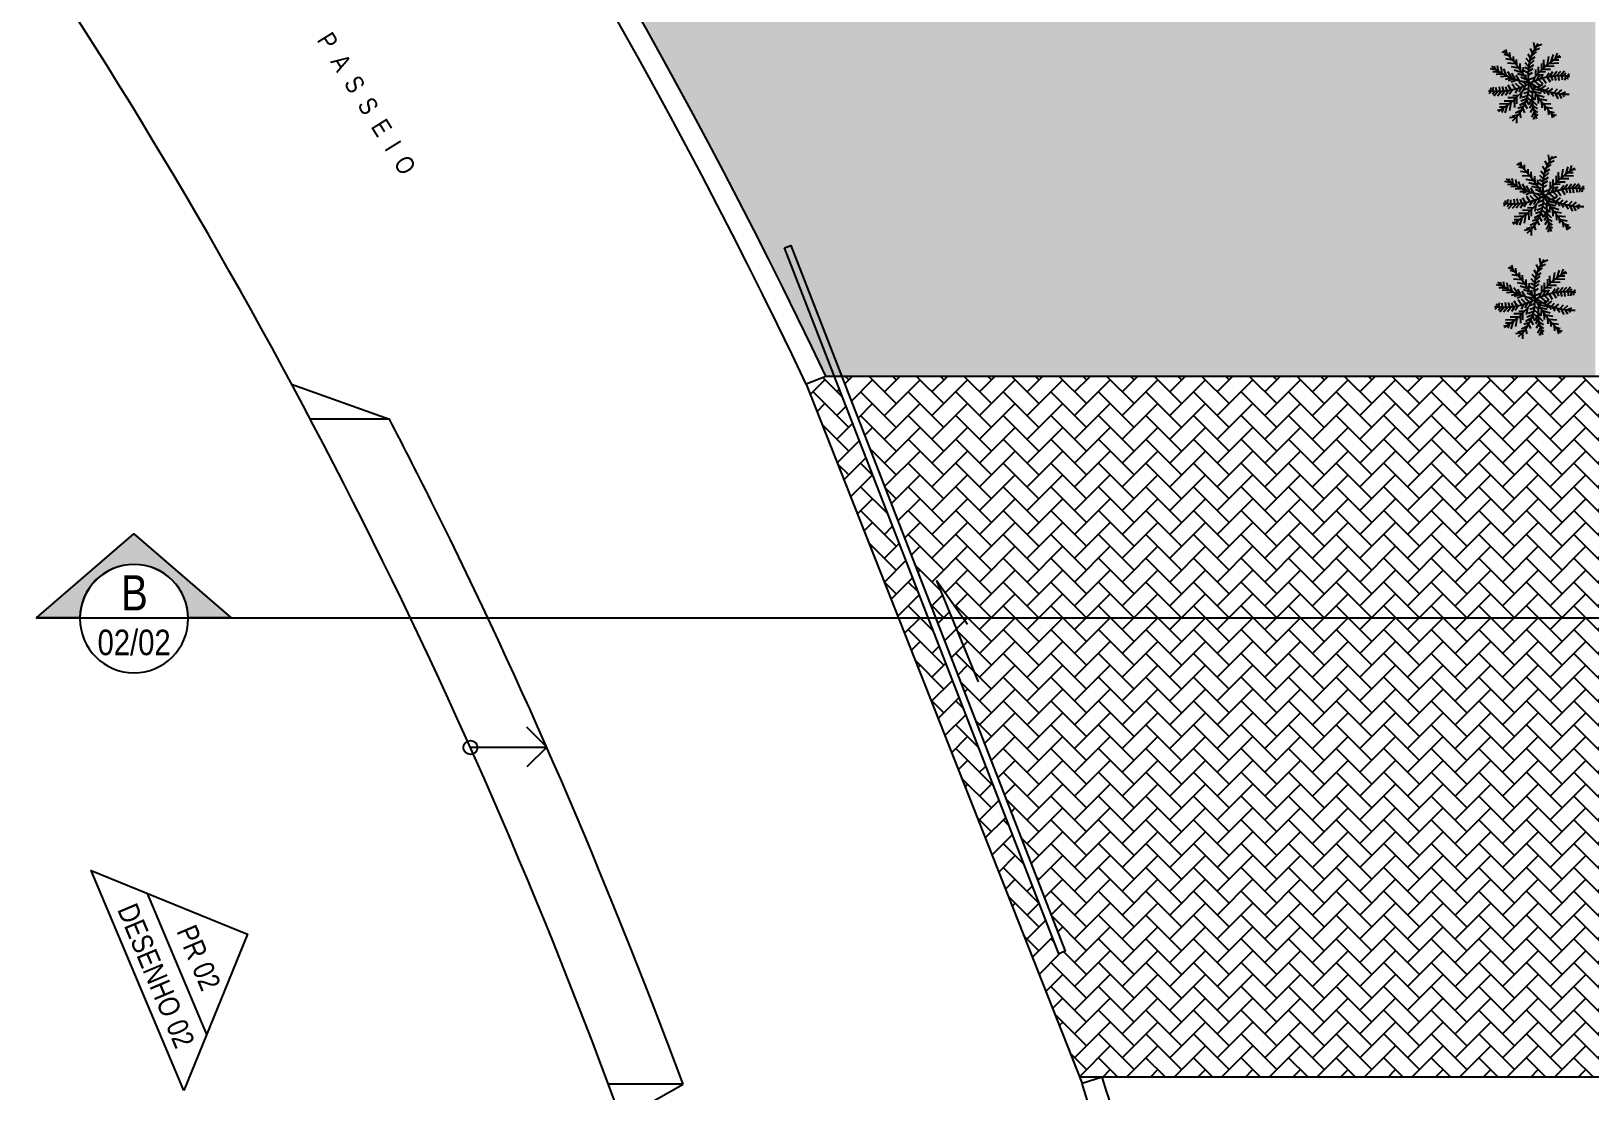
# Model space of a CAD drawing. Header units: millimetres. Extents: x 1170 to 1315, y 90 to 135.
# Drawn here: x 1275.69 to 1281.25, y 123 to 126.78 of the extents above; entities that cross this region are included whole.
import ezdxf
from ezdxf.enums import TextEntityAlignment as Align

# ---------------------------------------------------------------- set-up
doc = ezdxf.new("R2010")
doc.units = ezdxf.units.MM
doc.header["$LTSCALE"] = 20
doc.header["$MEASUREMENT"] = 0
doc.linetypes.add('CENTER', pattern=[2, 1.25, -0.25, 0.25, -0.25])
doc.layers.get('0').update_dxf_attribs({"linetype": 'CONTINUOUS'})
for name, color, linetype in [('AR-TXT', 2, 'CONTINUOUS'), ('COTA', 7, 'CONTINUOUS'), ('E-hatch', 8, 'CONTINUOUS'), ('E-txt-g', 3, 'CONTINUOUS'), ('Indic_Corte_Vista', 2, 'CONTINUOUS'), ('J-Paredes', 7, 'CONTINUOUS'), ('LAYER7', 4, 'CONTINUOUS'), ('TEXTO', 2, 'CONTINUOUS'), ('VE', 118, 'CONTINUOUS')]:
    doc.layers.add(name, color=color, linetype=linetype)
doc.layers.add('E-Txt-W', color=7, linetype='CONTINUOUS', lineweight=20)
doc.styles.add('ESC 1.100', font='ARIALN.TTF', dxfattribs={"height": 0.2})
doc.styles.add('F2', font='ARIALN.TTF')
doc.styles.add('REG60', font='romans.shx', dxfattribs={"width": 0.8, "height": 0.15})
doc.styles.add('REG80', font='romans.shx', dxfattribs={"width": 0.8, "height": 0.2})
doc.styles.add('SWIS 721 CN BT', font='swissc.ttf')

# ---------------------------------------------------------------- blocks, each defined once
blk = doc.blocks.new('TXT-AMB75')
at = {"layer": 'E-txt-g', "style": 'REG80', "width": 0.8, "flags": 8}
blk.add_attdef('TXT', text='', height=0.2, dxfattribs=at).set_placement((0.005, 0.296), align=Align.CENTER)
at = {"layer": 'E-Txt-W', "style": 'REG60', "width": 0.8, "flags": 8}
blk.add_attdef('TXT', text='', height=0.15, dxfattribs=at).set_placement((0.005, 0.027), align=Align.CENTER)
blk = doc.blocks.new('CHAVE CORTE-100')
blk.add_hatch(color=8).paths.add_polyline_path([(-2.567, 0), (-2.86, 0), (-2.198, 0.571), (-1.536, 0), (-1.83, 0, 0.987177)])
at = {"color": 2}
blk.add_line((-1.83, 0), (-2.567, 0), dxfattribs=at)
blk.add_lwpolyline([(-1.83, 0.001), (-1.536, 0), (-2.198, 0.571), (-2.86, 0), (-2.567, 0, -0.985586)], format="xyb", close=True, dxfattribs=at)
blk.add_circle((-2.199, -0.005), 0.368, dxfattribs=at)
at = {"color": 2, "style": 'F2'}
for tag, height, p in [('A', 0.24, (-2.199, 0.171)), ('01-02', 0.2, (-2.199, -0.127))]:
    blk.add_attdef(tag, text='', height=height, dxfattribs=at).set_placement(p, align=Align.MIDDLE_CENTER)

msp = doc.modelspace()

# ---------------------------------------------------------------- hatches: boundary and pattern name
at = {"layer": 'E-hatch'}
h = msp.add_hatch(dxfattribs=at)
h.set_pattern_fill('GRASS', color=250, scale=0.1, style=0)
h.set_pattern_definition([(90, (294.364226, -10.01342), (-0.070710678, 0.070710678), [0.01875, -0.122671356]), (45, (294.36423, -10.01342), (-0.070710678, 0.070710678), [0.01875, -0.08125]), (135, (294.36423, -10.01342), (-0.070710678, -0.070710678), [0.01875, -0.08125])])
h.paths.add_polyline_path([(1274.1826, 131.5457), (1292.6429, 131.5457), (1292.6429, 131.1707), (1281.2685, 131.1707), (1281.2685, 125.5522), (1278.5225, 125.5522), (1278.4062, 125.7935), (1278.0948, 126.4027), (1277.7964, 126.9426), (1277.6172, 127.2493), (1277.3341, 127.7098), (1276.8798, 128.3959), (1276.491, 128.9385), (1275.8422, 129.7669), (1275.3458, 130.3452), (1274.7386, 130.9967), (1274.3888, 131.3471)])
at = {"layer": 'J-Paredes'}
h = msp.add_hatch(dxfattribs=at)
h.set_pattern_fill('AR-HBONE', color=250, scale=0.015, style=0)
h.paths.add_polyline_path([(1281.5685, 125.5522), (1279.5257, 125.5522), (1278.5797, 125.5522), (1278.9149, 124.6904), (1278.9733, 124.6904), (1278.9185, 124.8226), (1279.0123, 124.6904), (1281.5685, 124.6904)])
h.paths.add_polyline_path([(1278.5529, 125.5522), (1278.5225, 125.5522), (1278.4526, 125.5246), (1278.7819, 124.6904), (1278.8881, 124.6904)])
h.paths.add_polyline_path([(1278.8881, 124.6904), (1278.7819, 124.6904), (1279.4284, 123.0522), (1281.5685, 123.0522), (1281.5685, 124.6904), (1278.9149, 124.6904), (1279.3774, 123.5011), (1279.3541, 123.492)])

# ---------------------------------------------------------------- linework, layer by layer
at = {"layer": 'COTA', "color": 2, "linetype": 'CENTER'}
msp.add_line((1275.7058, 124.6904), (1282.2598, 124.6904), dxfattribs=at)
at = {"layer": 'COTA', "color": 7, "linetype": 'Continuous'}
for points in [[(1278.3748, 126.0104), (1278.3981, 126.0194), (1279.3774, 123.5011), (1279.3541, 123.492), (1278.3748, 126.0104)], [(1279.0676, 124.4629), (1278.9185, 124.8226), (1279.0282, 124.668)]]:
    msp.add_lwpolyline(points, dxfattribs=at)
at = {"layer": 'Indic_Corte_Vista', "color": 250}
for p, q in [((1279.5257, 125.5522), (1278.5225, 125.5522)), ((1281.5685, 125.5522), (1279.5257, 125.5522)), ((1276.6164, 125.5246), (1276.9653, 125.3996)), ((1276.9653, 125.3996), (1276.6831, 125.3996)), ((1277.5266, 124.2297), (1277.4558, 124.3004)), ((1277.2537, 124.2297, -0.128), (1277.5266, 124.2297)), ((1277.5266, 124.2297), (1277.4558, 124.159)), ((1281.5685, 123.0522), (1279.4301, 123.0522)), ((1278.0139, 123.0271), (1277.7467, 123.0271)), ((1277.7938, 122.9021), (1278.0139, 123.0271))]:
    msp.add_line(p, q, dxfattribs=at)
at = {"layer": 'Indic_Corte_Vista', "color": 8}
msp.add_line((1278.4526, 125.5246), (1279.4374, 123.0294), dxfattribs=at)
at = {"layer": 'Indic_Corte_Vista', "color": 250}
msp.add_circle((1277.2544, 124.2281), 0.0249, dxfattribs=at)
msp.add_ellipse((1258.9, 116.0052), major_axis=(-20.1128, 0), ratio=0.99981, start_param=3.448195, end_param=3.944068, dxfattribs=at)
msp.add_open_spline([(1278.0139, 123.0271), (1277.7197, 123.8112), (1277.4383, 124.4576), (1277.0722, 125.192), (1277.0192, 125.296), (1276.9653, 125.3996)], degree=3, knots=[3.5002768, 3.5002768, 3.5002768, 3.5002768, 3.6040081, 3.6040081, 3.6212061, 3.6212061, 3.6212061, 3.6212061], dxfattribs=at)
at = {"layer": 'LAYER7', "color": 7, "linetype": 'Continuous'}
for p, q in [((1278.5225, 125.5522), (1278.4526, 125.5246)), ((1279.5089, 123.0522), (1279.4374, 123.0294))]:
    msp.add_line(p, q, dxfattribs=at)
for radius, start, end in [(20.1126, 25.36196, 47.00675), (20.1876, 25.3479, 46.46898), (20.1876, 16.60053, 17.71455), (20.1126, 16.60052, 17.71455)]:
    msp.add_arc((1260.2785, 116.9097), radius, start, end, dxfattribs=at)
at = {"layer": 'TEXTO', "color": 8}
msp.add_line((1276.1007, 123.7078), (1276.3125, 123.2039), dxfattribs=at)
at = {"layer": 'TEXTO'}
msp.add_lwpolyline([(1276.2311, 123.0046), (1275.9014, 123.7891), (1276.4585, 123.5617), (1276.2311, 123.0046)], dxfattribs=at)
at = {"layer": 'VE', "color": 250}
for p, q in [((1280.9546, 126.7014), (1280.9494, 126.7188)), ((1281.0453, 126.7064), (1281.0379, 126.7221)), ((1281.0485, 126.713), (1281.07, 126.7233)), ((1281.0533, 126.7217), (1281.0494, 126.7437)), ((1281.0586, 126.7301), (1281.0779, 126.7376)), ((1280.9498, 126.7065), (1280.937, 126.7093)), ((1280.9599, 126.6956), (1280.9435, 126.6999)), ((1280.9731, 126.6806), (1280.9496, 126.6845)), ((1280.9842, 126.6671), (1280.9557, 126.6691)), ((1280.9647, 126.6903), (1280.964, 126.708)), ((1280.9776, 126.6753), (1280.977, 126.693)), ((1280.9885, 126.6617), (1280.988, 126.6831)), ((1281.0021, 126.6436), (1281.0011, 126.6681)), ((1281.0308, 126.6575), (1281.019, 126.6704)), ((1281.0337, 126.6729), (1281.0222, 126.6856)), ((1281.0379, 126.6879), (1281.0288, 126.7018)), ((1281.0301, 126.652), (1281.0495, 126.664)), ((1281.0317, 126.6629), (1281.0506, 126.6805)), ((1281.0357, 126.6805), (1281.0547, 126.6923)), ((1281.0404, 126.6947), (1281.0591, 126.7097)), ((1281.0779, 126.6458), (1281.0778, 126.6688)), ((1281.0868, 126.6543), (1281.0858, 126.6815)), ((1281.0978, 126.664), (1281.1026, 126.6929)), ((1281.1037, 126.6688), (1281.1388, 126.6704)), ((1281.1117, 126.6751), (1281.1197, 126.7008)), ((1281.1199, 126.6812), (1281.1382, 126.6809)), ((1281.1273, 126.6864), (1281.1336, 126.7051)), ((1281.1322, 126.6898), (1281.1458, 126.6923)), ((1280.9178, 126.6443), (1280.8944, 126.6488)), ((1280.9301, 126.6364), (1280.9038, 126.638)), ((1280.9117, 126.6485), (1280.9097, 126.6582)), ((1280.9409, 126.6302), (1280.9156, 126.6291)), ((1280.924, 126.6402), (1280.9201, 126.6597)), ((1280.9563, 126.6225), (1280.9309, 126.6207)), ((1280.9366, 126.6326), (1280.9329, 126.6562)), ((1280.952, 126.6245), (1280.9427, 126.6488)), ((1280.9705, 126.6163), (1280.9565, 126.6385)), ((1280.9778, 126.6136), (1280.9575, 126.6069)), ((1280.9896, 126.6096), (1280.9688, 126.6015)), ((1280.9964, 126.6514), (1280.9703, 126.656)), ((1280.9829, 126.6118), (1280.9713, 126.6336)), ((1281.008, 126.6353), (1280.9797, 126.6443)), ((1280.9978, 126.6071), (1280.9866, 126.6252)), ((1281.0154, 126.6245), (1280.9909, 126.6309)), ((1281.0252, 126.6093), (1281.0037, 126.6194)), ((1281.0107, 126.6314), (1281.0123, 126.6548)), ((1281.0291, 126.6333), (1281.0138, 126.642)), ((1281.0297, 126.6476), (1281.0179, 126.6539)), ((1281.0203, 126.617), (1281.0227, 126.6296)), ((1281.0292, 126.6398), (1281.0475, 126.6508)), ((1281.0292, 126.6265), (1281.0443, 126.6356)), ((1281.0304, 126.6113), (1281.054, 126.6197)), ((1281.0469, 126.6034), (1281.0543, 126.6205)), ((1281.0524, 126.6049), (1281.0686, 126.5909)), ((1281.0571, 126.6238), (1281.057, 126.6468)), ((1281.0601, 126.6088), (1281.0696, 126.6265)), ((1281.0618, 126.6274), (1281.0825, 126.6285)), ((1281.066, 126.633), (1281.0659, 126.6561)), ((1281.0664, 126.6111), (1281.0818, 126.5958)), ((1281.0709, 126.6388), (1281.0916, 126.6399)), ((1281.0737, 126.6135), (1281.0834, 126.6308)), ((1281.0796, 126.6475), (1281.1086, 126.6479)), ((1281.0822, 126.6159), (1281.0939, 126.5982)), ((1281.0925, 126.6594), (1281.1219, 126.659)), ((1281.0928, 126.6185), (1281.104, 126.6354)), ((1281.0977, 126.6196), (1281.1076, 126.6024)), ((1281.1049, 126.6209), (1281.1178, 126.6396)), ((1281.1118, 126.6219), (1281.116, 126.6081)), ((1281.1187, 126.6228), (1281.1317, 126.6404)), ((1281.1238, 126.6233), (1281.1283, 126.6071)), ((1281.1309, 126.6238), (1281.1456, 126.6412)), ((1281.1361, 126.6241), (1281.1387, 126.6076)), ((1281.1431, 126.6242), (1281.1595, 126.6419)), ((1281.15, 126.6242), (1281.1508, 126.61)), ((1281.1551, 126.624), (1281.1634, 126.6351)), ((1281.1624, 126.6236), (1281.1596, 126.6088)), ((1281.1673, 126.6232), (1281.1764, 126.6328)), ((1281.1712, 126.6228), (1281.1682, 126.611)), ((1280.8985, 126.57), (1280.8894, 126.5604)), ((1280.8946, 126.5704), (1280.8976, 126.5822)), ((1280.9107, 126.5692), (1280.9024, 126.5581)), ((1280.9034, 126.5696), (1280.9062, 126.5844)), ((1280.9227, 126.569), (1280.9063, 126.5513)), ((1280.9158, 126.569), (1280.915, 126.5832)), ((1280.9349, 126.5694), (1280.9202, 126.5521)), ((1280.9297, 126.5691), (1280.9271, 126.5856)), ((1280.9471, 126.5704), (1280.9341, 126.5528)), ((1280.942, 126.5699), (1280.9375, 126.5861)), ((1280.9609, 126.5723), (1280.948, 126.5536)), ((1280.954, 126.5713), (1280.9498, 126.5851)), ((1280.9681, 126.5737), (1280.9582, 126.5908)), ((1280.9729, 126.5747), (1280.9617, 126.5578)), ((1280.9836, 126.5773), (1280.9719, 126.595)), ((1280.9949, 126.5544), (1280.9742, 126.5533)), ((1280.9921, 126.5797), (1280.9824, 126.5624)), ((1280.9994, 126.5821), (1280.984, 126.5974)), ((1281.0057, 126.5844), (1280.9962, 126.5667)), ((1281.0139, 126.5877), (1280.9977, 126.6017)), ((1281.005, 126.5653), (1281.001, 126.5425)), ((1281.0279, 126.5535), (1281.0077, 126.5464)), ((1281.0303, 126.6009), (1281.0098, 126.6041)), ((1281.0251, 126.5927), (1281.0098, 126.6041)), ((1281.0189, 126.5898), (1281.0115, 126.5728)), ((1281.0323, 126.5808), (1281.0118, 126.5735)), ((1281.0306, 126.5665), (1281.0139, 126.5607)), ((1281.0293, 126.5599), (1281.0425, 126.5483)), ((1281.0314, 126.572), (1281.0471, 126.5607)), ((1281.043, 126.5519), (1281.0536, 126.5388)), ((1281.0455, 126.5762), (1281.0431, 126.5636)), ((1281.0446, 126.5939), (1281.0534, 126.5798)), ((1281.0446, 126.5796), (1281.0692, 126.5731)), ((1281.0504, 126.5688), (1281.0749, 126.5623)), ((1281.055, 126.5618), (1281.0535, 126.5384)), ((1281.0578, 126.5579), (1281.0861, 126.5489)), ((1281.0633, 126.5838), (1281.0811, 126.5947)), ((1281.0636, 126.5496), (1281.0647, 126.5251)), ((1281.0693, 126.5806), (1281.078, 126.5665)), ((1281.0763, 126.5775), (1281.0928, 126.5902)), ((1281.0833, 126.5739), (1281.0887, 126.5605)), ((1281.0908, 126.5719), (1281.1025, 126.583)), ((1281.0949, 126.5706), (1281.1036, 126.5564)), ((1281.1029, 126.5681), (1281.1177, 126.5795)), ((1281.1091, 126.5664), (1281.1209, 126.5516)), ((1281.1205, 126.5637), (1281.1342, 126.5782)), ((1281.1251, 126.5628), (1281.1356, 126.5427)), ((1281.1337, 126.5614), (1281.1494, 126.5747)), ((1281.1382, 126.5608), (1281.1479, 126.5438)), ((1281.147, 126.5598), (1281.162, 126.567)), ((1281.1525, 126.5593), (1281.1572, 126.5497)), ((1280.9336, 126.5034), (1280.92, 126.5009)), ((1280.9621, 126.5244), (1280.927, 126.5228)), ((1280.9459, 126.512), (1280.9276, 126.5123)), ((1280.9413, 126.5118), (1280.9352, 126.4939)), ((1280.9733, 126.5338), (1280.9438, 126.5342)), ((1280.9541, 126.5181), (1280.9461, 126.4924)), ((1280.9862, 126.5457), (1280.9572, 126.5454)), ((1280.968, 126.5293), (1280.9631, 126.5003)), ((1280.979, 126.5389), (1280.98, 126.5117)), ((1281.006, 126.5019), (1280.9846, 126.491)), ((1280.9879, 126.5474), (1280.988, 126.5244)), ((1281.0134, 126.515), (1280.9924, 126.5072)), ((1281.0209, 126.5313), (1280.9988, 126.518)), ((1281.0246, 126.5417), (1281.0032, 126.5339)), ((1281.0097, 126.5082), (1281.0159, 126.4927)), ((1281.0169, 126.522), (1281.0256, 126.5072)), ((1281.0228, 126.5365), (1281.0318, 126.5215)), ((1281.0259, 126.546), (1281.0361, 126.5375)), ((1281.0434, 126.5431), (1281.0314, 126.5221)), ((1281.0448, 126.5275), (1281.0342, 126.5094)), ((1281.0472, 126.512), (1281.0368, 126.4939)), ((1281.0512, 126.4948), (1281.0412, 126.4767)), ((1281.0439, 126.5361), (1281.0598, 126.5196)), ((1281.0463, 126.5169), (1281.0622, 126.5075)), ((1281.0492, 126.5028), (1281.063, 126.4936)), ((1281.0694, 126.5418), (1281.0955, 126.5372)), ((1281.0773, 126.5315), (1281.0778, 126.5101)), ((1281.0815, 126.5261), (1281.1101, 126.5241)), ((1281.0882, 126.5179), (1281.0888, 126.5002)), ((1281.0927, 126.5126), (1281.1162, 126.5087)), ((1281.1011, 126.5029), (1281.1018, 126.4852)), ((1281.1059, 126.4976), (1281.1223, 126.4933)), ((1280.9821, 126.4774), (1280.9625, 126.474)), ((1280.9943, 126.4857), (1280.9712, 126.4798)), ((1280.9879, 126.4781), (1280.9874, 126.4558)), ((1280.9989, 126.4915), (1281.0029, 126.4746)), ((1281.0546, 126.483), (1281.0469, 126.4683)), ((1281.0526, 126.4895), (1281.0635, 126.4831)), ((1281.1112, 126.4918), (1281.1164, 126.4744)), ((1281.1159, 126.4867), (1281.1288, 126.4839)), ((1281.1055, 126.3205), (1281.1015, 126.3425)), ((1281.1108, 126.3289), (1281.1301, 126.3364)), ((1281.002, 126.3053), (1280.9891, 126.3081)), ((1281.0121, 126.2944), (1280.9957, 126.2987)), ((1281.0068, 126.3002), (1281.0016, 126.3176)), ((1281.0253, 126.2794), (1281.0017, 126.2833)), ((1281.0168, 126.2891), (1281.0162, 126.3068)), ((1281.0298, 126.2741), (1281.0292, 126.2918)), ((1281.0407, 126.2605), (1281.0402, 126.2819)), ((1281.0858, 126.2717), (1281.0744, 126.2844)), ((1281.0901, 126.2867), (1281.081, 126.3006)), ((1281.0838, 126.2617), (1281.1027, 126.2793)), ((1281.0878, 126.2793), (1281.1068, 126.2911)), ((1281.0974, 126.3052), (1281.09, 126.3209)), ((1281.0925, 126.2935), (1281.1113, 126.3085)), ((1281.1007, 126.3118), (1281.1221, 126.3221)), ((1281.139, 126.2531), (1281.138, 126.2803)), ((1281.15, 126.2627), (1281.1548, 126.2917)), ((1281.1639, 126.2739), (1281.1718, 126.2996)), ((1281.172, 126.28), (1281.1904, 126.2797)), ((1281.1794, 126.2852), (1281.1857, 126.3039)), ((1281.1843, 126.2886), (1281.198, 126.2911)), ((1280.97, 126.243), (1280.9466, 126.2476)), ((1280.9822, 126.2352), (1280.956, 126.2368)), ((1280.9639, 126.2473), (1280.9619, 126.257)), ((1280.993, 126.229), (1280.9678, 126.2279)), ((1280.9762, 126.239), (1280.9722, 126.2585)), ((1281.0085, 126.2212), (1280.9831, 126.2195)), ((1280.9888, 126.2314), (1280.985, 126.255)), ((1281.0041, 126.2233), (1280.9949, 126.2476)), ((1281.0364, 126.2659), (1281.0078, 126.2679)), ((1281.0227, 126.2151), (1281.0087, 126.2373)), ((1281.0486, 126.2502), (1281.0225, 126.2548)), ((1281.0351, 126.2106), (1281.0235, 126.2324)), ((1281.0602, 126.2341), (1281.0318, 126.2431)), ((1281.05, 126.2059), (1281.0387, 126.224)), ((1281.0676, 126.2232), (1281.043, 126.2297)), ((1281.0543, 126.2424), (1281.0532, 126.2669)), ((1281.0773, 126.2081), (1281.0559, 126.2182)), ((1281.0629, 126.2302), (1281.0644, 126.2536)), ((1281.0812, 126.2321), (1281.066, 126.2408)), ((1281.0818, 126.2464), (1281.0701, 126.2527)), ((1281.083, 126.2563), (1281.0712, 126.2692)), ((1281.0725, 126.2158), (1281.0749, 126.2284)), ((1281.0813, 126.2386), (1281.0997, 126.2496)), ((1281.0813, 126.2253), (1281.0965, 126.2344)), ((1281.0823, 126.2508), (1281.1017, 126.2628)), ((1281.0826, 126.2101), (1281.1061, 126.2185)), ((1281.099, 126.2022), (1281.1064, 126.2192)), ((1281.1092, 126.2225), (1281.1092, 126.2456)), ((1281.1122, 126.2076), (1281.1218, 126.2253)), ((1281.1139, 126.2262), (1281.1346, 126.2273)), ((1281.1182, 126.2318), (1281.1181, 126.2549)), ((1281.123, 126.2376), (1281.1437, 126.2387)), ((1281.1258, 126.2123), (1281.1355, 126.2296)), ((1281.13, 126.2446), (1281.1299, 126.2676)), ((1281.1318, 126.2463), (1281.1608, 126.2466)), ((1281.1447, 126.2582), (1281.1741, 126.2578)), ((1281.145, 126.2173), (1281.1562, 126.2342)), ((1281.1498, 126.2183), (1281.1598, 126.2012)), ((1281.1559, 126.2676), (1281.1909, 126.2692)), ((1281.1571, 126.2197), (1281.1699, 126.2384)), ((1281.1639, 126.2207), (1281.1682, 126.2069)), ((1281.1708, 126.2216), (1281.1838, 126.2392)), ((1281.176, 126.2221), (1281.1804, 126.2059)), ((1281.183, 126.2226), (1281.1978, 126.2399)), ((1281.1882, 126.2229), (1281.1909, 126.2064)), ((1281.1952, 126.223), (1281.2117, 126.2407)), ((1281.2022, 126.223), (1281.203, 126.2088)), ((1281.2072, 126.2228), (1281.2155, 126.2339)), ((1281.2145, 126.2224), (1281.2117, 126.2076)), ((1281.2194, 126.222), (1281.2285, 126.2316)), ((1281.2234, 126.2216), (1281.2203, 126.2098)), ((1280.9507, 126.1688), (1280.9416, 126.1592)), ((1280.9467, 126.1692), (1280.9498, 126.181)), ((1280.9629, 126.168), (1280.9546, 126.1569)), ((1280.9556, 126.1684), (1280.9584, 126.1832)), ((1280.9749, 126.1678), (1280.9584, 126.1501)), ((1280.9679, 126.1678), (1280.9672, 126.182)), ((1280.9871, 126.1682), (1280.9723, 126.1508)), ((1280.9819, 126.1679), (1280.9792, 126.1844)), ((1280.9993, 126.1692), (1280.9863, 126.1516)), ((1280.9941, 126.1687), (1280.9897, 126.1849)), ((1281.013, 126.1711), (1281.0002, 126.1524)), ((1281.0062, 126.1701), (1281.0019, 126.1839)), ((1281.0299, 126.2124), (1281.0097, 126.2057)), ((1281.0203, 126.1724), (1281.0104, 126.1896)), ((1281.0251, 126.1735), (1281.0139, 126.1566)), ((1281.0417, 126.2084), (1281.021, 126.2003)), ((1281.0357, 126.1761), (1281.0241, 126.1938)), ((1281.0443, 126.1785), (1281.0346, 126.1612)), ((1281.0516, 126.1809), (1281.0362, 126.1962)), ((1281.0579, 126.1832), (1281.0483, 126.1655)), ((1281.0661, 126.1865), (1281.0499, 126.2005)), ((1281.0572, 126.1641), (1281.0531, 126.1413)), ((1281.0825, 126.1997), (1281.062, 126.2029)), ((1281.0773, 126.1915), (1281.062, 126.2029)), ((1281.0711, 126.1886), (1281.0637, 126.1715)), ((1281.0845, 126.1796), (1281.064, 126.1723)), ((1281.0827, 126.1653), (1281.0661, 126.1595)), ((1281.0835, 126.1708), (1281.0992, 126.1595)), ((1281.0976, 126.175), (1281.0952, 126.1624)), ((1281.0968, 126.1927), (1281.1055, 126.1786)), ((1281.0968, 126.1783), (1281.1213, 126.1719)), ((1281.1025, 126.1676), (1281.1271, 126.1611)), ((1281.1046, 126.2037), (1281.1207, 126.1897)), ((1281.1072, 126.1606), (1281.1057, 126.1372)), ((1281.1155, 126.1826), (1281.1332, 126.1935)), ((1281.1185, 126.2099), (1281.1339, 126.1946)), ((1281.1214, 126.1794), (1281.1302, 126.1653)), ((1281.1284, 126.1763), (1281.1449, 126.189)), ((1281.1344, 126.2147), (1281.146, 126.197)), ((1281.1355, 126.1727), (1281.1408, 126.1593)), ((1281.143, 126.1707), (1281.1547, 126.1818)), ((1281.147, 126.1694), (1281.1558, 126.1552)), ((1281.1551, 126.1669), (1281.1699, 126.1783)), ((1281.1613, 126.1652), (1281.173, 126.1504)), ((1281.1727, 126.1625), (1281.1863, 126.177)), ((1281.1772, 126.1616), (1281.1878, 126.1415)), ((1281.1859, 126.1602), (1281.2015, 126.1735)), ((1281.1904, 126.1596), (1281.2, 126.1426)), ((1281.1991, 126.1586), (1281.2141, 126.1658)), ((1281.0142, 126.1232), (1280.9792, 126.1216)), ((1280.9981, 126.1108), (1280.9798, 126.1111)), ((1280.9934, 126.1106), (1280.9874, 126.0927)), ((1281.0254, 126.1326), (1280.996, 126.133)), ((1281.0062, 126.1169), (1280.9983, 126.0912)), ((1281.0383, 126.1445), (1281.0093, 126.1442)), ((1281.0201, 126.128), (1281.0153, 126.0991)), ((1281.0471, 126.1532), (1281.0264, 126.1521)), ((1281.0311, 126.1377), (1281.0321, 126.1105)), ((1281.0401, 126.1462), (1281.0402, 126.1232)), ((1281.0656, 126.1138), (1281.0446, 126.106)), ((1281.073, 126.1301), (1281.051, 126.1168)), ((1281.0767, 126.1405), (1281.0553, 126.1327)), ((1281.0801, 126.1523), (1281.0599, 126.1452)), ((1281.0619, 126.107), (1281.0681, 126.0915)), ((1281.069, 126.1208), (1281.0777, 126.106)), ((1281.0749, 126.1353), (1281.0839, 126.1203)), ((1281.078, 126.1448), (1281.0883, 126.1363)), ((1281.0815, 126.1587), (1281.0947, 126.1471)), ((1281.0955, 126.1419), (1281.0836, 126.1209)), ((1281.0969, 126.1263), (1281.0863, 126.1082)), ((1281.0994, 126.1108), (1281.0889, 126.0927)), ((1281.0952, 126.1507), (1281.1057, 126.1376)), ((1281.096, 126.1349), (1281.1119, 126.1184)), ((1281.0985, 126.1157), (1281.1144, 126.1063)), ((1281.1099, 126.1567), (1281.1383, 126.1477)), ((1281.1158, 126.1484), (1281.1169, 126.1239)), ((1281.1215, 126.1406), (1281.1476, 126.136)), ((1281.1294, 126.1303), (1281.1299, 126.1089)), ((1281.1337, 126.1249), (1281.1623, 126.1229)), ((1281.1404, 126.1167), (1281.1409, 126.099)), ((1281.1448, 126.1114), (1281.1684, 126.1075)), ((1281.2047, 126.1581), (1281.2094, 126.1485)), ((1280.9858, 126.1022), (1280.9721, 126.0997)), ((1281.0342, 126.0762), (1281.0146, 126.0728)), ((1281.0465, 126.0845), (1281.0234, 126.0786)), ((1281.0581, 126.1007), (1281.0367, 126.0898)), ((1281.0401, 126.0769), (1281.0396, 126.0546)), ((1281.051, 126.0903), (1281.0551, 126.0734)), ((1281.1033, 126.0936), (1281.0934, 126.0755)), ((1281.1068, 126.0818), (1281.0991, 126.0671)), ((1281.1013, 126.1016), (1281.1151, 126.0924)), ((1281.1048, 126.0883), (1281.1157, 126.0819)), ((1281.1533, 126.1017), (1281.154, 126.084)), ((1281.158, 126.0964), (1281.1744, 126.0921)), ((1281.1633, 126.0906), (1281.1685, 126.0732)), ((1281.1681, 126.0855), (1281.181, 126.0827)), ((1280.9713, 125.9362), (1280.9584, 125.939)), ((1280.976, 125.9311), (1280.9708, 125.9485)), ((1280.9861, 125.92), (1280.9854, 125.9377)), ((1281.0667, 125.936), (1281.0593, 125.9518)), ((1281.0618, 125.9244), (1281.0806, 125.9394)), ((1281.0699, 125.9427), (1281.0914, 125.953)), ((1281.0747, 125.9514), (1281.0708, 125.9734)), ((1281.08, 125.9597), (1281.0993, 125.9673)), ((1280.9332, 125.8782), (1280.9311, 125.8879)), ((1280.9454, 125.8699), (1280.9415, 125.8894)), ((1280.958, 125.8623), (1280.9543, 125.8859)), ((1280.9814, 125.9253), (1280.9649, 125.9296)), ((1280.9945, 125.9103), (1280.971, 125.9142)), ((1281.0057, 125.8968), (1280.9771, 125.8988)), ((1281.0178, 125.8811), (1280.9917, 125.8857)), ((1280.999, 125.905), (1280.9984, 125.9227)), ((1281.0099, 125.8914), (1281.0095, 125.9128)), ((1281.0236, 125.8733), (1281.0225, 125.8978)), ((1281.0322, 125.8611), (1281.0337, 125.8845)), ((1281.0511, 125.8773), (1281.0393, 125.8836)), ((1281.0522, 125.8872), (1281.0404, 125.9001)), ((1281.0551, 125.9026), (1281.0436, 125.9153)), ((1281.0594, 125.9176), (1281.0502, 125.9315)), ((1281.0515, 125.8817), (1281.0709, 125.8937)), ((1281.0531, 125.8926), (1281.072, 125.9101)), ((1281.0571, 125.9101), (1281.0761, 125.922)), ((1281.0874, 125.8627), (1281.0874, 125.8858)), ((1281.0993, 125.8755), (1281.0992, 125.8985)), ((1281.1082, 125.8839), (1281.1072, 125.9112)), ((1281.1139, 125.8891), (1281.1434, 125.8887)), ((1281.1192, 125.8936), (1281.1241, 125.9226)), ((1281.1251, 125.8985), (1281.1602, 125.9001)), ((1281.1331, 125.9048), (1281.1411, 125.9305)), ((1281.1413, 125.9109), (1281.1596, 125.9106)), ((1281.1487, 125.9161), (1281.155, 125.9348)), ((1281.1536, 125.9195), (1281.1672, 125.922)), ((1280.9392, 125.8739), (1280.9158, 125.8785)), ((1280.9515, 125.8661), (1280.9252, 125.8677)), ((1280.9623, 125.8599), (1280.937, 125.8588)), ((1280.9778, 125.8521), (1280.9523, 125.8504)), ((1280.9734, 125.8542), (1280.9641, 125.8785)), ((1280.9919, 125.846), (1280.9779, 125.8682)), ((1280.9992, 125.8433), (1280.9789, 125.8366)), ((1281.011, 125.8393), (1280.9903, 125.8312)), ((1281.0043, 125.8415), (1280.9927, 125.8632)), ((1281.0294, 125.865), (1281.0011, 125.874)), ((1281.0208, 125.8118), (1281.0054, 125.8271)), ((1281.0192, 125.8368), (1281.008, 125.8549)), ((1281.0369, 125.8541), (1281.0123, 125.8606)), ((1281.0353, 125.8174), (1281.0191, 125.8313)), ((1281.0466, 125.839), (1281.0252, 125.8491)), ((1281.0517, 125.8306), (1281.0312, 125.8338)), ((1281.0465, 125.8224), (1281.0312, 125.8338)), ((1281.0505, 125.863), (1281.0352, 125.8717)), ((1281.0417, 125.8467), (1281.0441, 125.8593)), ((1281.0506, 125.8695), (1281.0689, 125.8805)), ((1281.0506, 125.8562), (1281.0657, 125.8653)), ((1281.0518, 125.841), (1281.0754, 125.8494)), ((1281.0683, 125.8331), (1281.0757, 125.8501)), ((1281.0738, 125.8346), (1281.09, 125.8206)), ((1281.0785, 125.8534), (1281.0784, 125.8765)), ((1281.0815, 125.8385), (1281.0911, 125.8562)), ((1281.0832, 125.8571), (1281.1039, 125.8582)), ((1281.0878, 125.8408), (1281.1032, 125.8255)), ((1281.0923, 125.8685), (1281.113, 125.8696)), ((1281.0951, 125.8431), (1281.1048, 125.8605)), ((1281.101, 125.8772), (1281.13, 125.8775)), ((1281.1037, 125.8456), (1281.1153, 125.8279)), ((1281.1143, 125.8482), (1281.1255, 125.8651)), ((1281.1191, 125.8492), (1281.129, 125.8321)), ((1281.1263, 125.8506), (1281.1392, 125.8693)), ((1281.1332, 125.8516), (1281.1374, 125.8378)), ((1281.1401, 125.8525), (1281.1531, 125.8701)), ((1281.1452, 125.853), (1281.1497, 125.8367)), ((1281.1523, 125.8535), (1281.167, 125.8708)), ((1281.1575, 125.8538), (1281.1601, 125.8373)), ((1281.1645, 125.8539), (1281.1809, 125.8716)), ((1281.1715, 125.8539), (1281.1722, 125.8397)), ((1281.1765, 125.8537), (1281.1848, 125.8648)), ((1281.1838, 125.8533), (1281.181, 125.8385)), ((1281.1887, 125.8529), (1281.1978, 125.8625)), ((1281.1927, 125.8525), (1281.1896, 125.8407)), ((1280.9199, 125.7997), (1280.9108, 125.7901)), ((1280.916, 125.8001), (1280.919, 125.8119)), ((1280.9321, 125.7988), (1280.9238, 125.7877)), ((1280.9249, 125.7993), (1280.9276, 125.8141)), ((1280.9441, 125.7986), (1280.9277, 125.781)), ((1280.9372, 125.7987), (1280.9364, 125.8129)), ((1280.9564, 125.7991), (1280.9416, 125.7817)), ((1280.9511, 125.7988), (1280.9485, 125.8153)), ((1280.9685, 125.8001), (1280.9555, 125.7825)), ((1280.9634, 125.7996), (1280.9589, 125.8158)), ((1280.9823, 125.802), (1280.9694, 125.7833)), ((1280.9755, 125.8009), (1280.9712, 125.8148)), ((1281.0076, 125.7754), (1280.9786, 125.775)), ((1280.9896, 125.8033), (1280.9796, 125.8205)), ((1280.9944, 125.8044), (1280.9832, 125.7875)), ((1281.005, 125.807), (1280.9933, 125.8247)), ((1281.0163, 125.7841), (1280.9956, 125.783)), ((1281.0135, 125.8094), (1281.0038, 125.7921)), ((1281.0094, 125.7771), (1281.0094, 125.754)), ((1281.0271, 125.8141), (1281.0176, 125.7964)), ((1281.0265, 125.795), (1281.0224, 125.7722)), ((1281.046, 125.7714), (1281.0246, 125.7636)), ((1281.0493, 125.7832), (1281.0292, 125.7761)), ((1281.0404, 125.8195), (1281.0329, 125.8024)), ((1281.0537, 125.8105), (1281.0333, 125.8032)), ((1281.052, 125.7962), (1281.0353, 125.7904)), ((1281.0473, 125.7757), (1281.0576, 125.7672)), ((1281.0507, 125.7896), (1281.0639, 125.778)), ((1281.0528, 125.8017), (1281.0685, 125.7904)), ((1281.0648, 125.7728), (1281.0528, 125.7518)), ((1281.0669, 125.8059), (1281.0645, 125.7933)), ((1281.0645, 125.7816), (1281.075, 125.7685)), ((1281.066, 125.8092), (1281.0906, 125.8028)), ((1281.0661, 125.8236), (1281.0748, 125.8095)), ((1281.0718, 125.7984), (1281.0963, 125.792)), ((1281.0765, 125.7915), (1281.0749, 125.7681)), ((1281.0792, 125.7876), (1281.1075, 125.7786)), ((1281.0848, 125.8135), (1281.1025, 125.8244)), ((1281.0851, 125.7793), (1281.0861, 125.7548)), ((1281.0907, 125.8103), (1281.0994, 125.7961)), ((1281.0908, 125.7715), (1281.1169, 125.7669)), ((1281.0977, 125.8072), (1281.1142, 125.8199)), ((1281.1047, 125.8036), (1281.1101, 125.7902)), ((1281.1122, 125.8016), (1281.1239, 125.8127)), ((1281.1163, 125.8003), (1281.125, 125.7861)), ((1281.1243, 125.7978), (1281.1391, 125.8092)), ((1281.1306, 125.7961), (1281.1423, 125.7813)), ((1281.1419, 125.7934), (1281.1556, 125.8078)), ((1281.1465, 125.7925), (1281.157, 125.7723)), ((1281.1551, 125.7911), (1281.1708, 125.8044)), ((1281.1596, 125.7904), (1281.1693, 125.7735)), ((1281.1684, 125.7895), (1281.1834, 125.7967)), ((1281.1739, 125.789), (1281.1786, 125.7794)), ((1280.955, 125.7331), (1280.9414, 125.7306)), ((1280.9835, 125.7541), (1280.9484, 125.7525)), ((1280.9673, 125.7417), (1280.949, 125.742)), ((1280.9627, 125.7415), (1280.9566, 125.7236)), ((1280.9947, 125.7635), (1280.9653, 125.7638)), ((1280.9755, 125.7478), (1280.9676, 125.7221)), ((1280.9894, 125.7589), (1280.9846, 125.73)), ((1281.0158, 125.7154), (1280.9927, 125.7095)), ((1281.0004, 125.7686), (1281.0014, 125.7414)), ((1281.0274, 125.7316), (1281.006, 125.7207)), ((1281.0349, 125.7447), (1281.0139, 125.7368)), ((1281.0423, 125.761), (1281.0202, 125.7477)), ((1281.0203, 125.7212), (1281.0244, 125.7043)), ((1281.0311, 125.7379), (1281.0373, 125.7224)), ((1281.0383, 125.7517), (1281.047, 125.7369)), ((1281.0442, 125.7662), (1281.0532, 125.7512)), ((1281.0662, 125.7572), (1281.0556, 125.7391)), ((1281.0686, 125.7417), (1281.0582, 125.7236)), ((1281.0726, 125.7245), (1281.0626, 125.7064)), ((1281.0653, 125.7658), (1281.0812, 125.7493)), ((1281.0678, 125.7466), (1281.0836, 125.7372)), ((1281.0706, 125.7325), (1281.0844, 125.7233)), ((1281.074, 125.7192), (1281.085, 125.7128)), ((1281.0987, 125.7612), (1281.0992, 125.7398)), ((1281.103, 125.7558), (1281.1316, 125.7538)), ((1281.1096, 125.7476), (1281.1102, 125.7299)), ((1281.1141, 125.7423), (1281.1376, 125.7384)), ((1281.1225, 125.7326), (1281.1232, 125.7149)), ((1281.1273, 125.7273), (1281.1437, 125.723)), ((1281.1326, 125.7215), (1281.1378, 125.7041)), ((1281.1374, 125.7164), (1281.1503, 125.7136)), ((1281.0035, 125.7071), (1280.9839, 125.7037)), ((1281.0093, 125.7078), (1281.0088, 125.6855)), ((1281.076, 125.7127), (1281.0683, 125.698))]:
    msp.add_line(p, q, dxfattribs=at)
for centre, radius, start, end in [((1281.2032, 126.633), 0.1742, 142.889, 192.0535), ((1280.5137, 126.2904), 0.6028, 30.5265, 44.6166), ((1281.338, 126.3799), 0.372, 121.7433, 139.712), ((1281.0718, 126.8714), 0.2744, 230.8338, 256.9381), ((1280.9251, 126.7435), 0.1331, 279.8435, 288.6765), ((1281.1451, 126.3829), 0.2413, 82.1456, 117.6975), ((1280.9207, 126.8103), 0.2413, 262.1456, 297.6975), ((1280.7278, 126.8133), 0.372, 301.7433, 319.712), ((1280.8587, 126.595), 0.1742, 311.3692, 0.5337), ((1281.5521, 126.9028), 0.6028, 210.5265, 224.6166), ((1281.1686, 126.7958), 0.237, 236.1446, 271.7902), ((1281.2834, 126.5569), 0.2404, 178.3976, 201.0107), ((1281.2554, 126.2318), 0.1742, 142.889, 192.0535), ((1280.5658, 125.8892), 0.6028, 30.5265, 44.6166), ((1281.3902, 125.9787), 0.372, 121.7433, 139.712), ((1281.124, 126.4702), 0.2744, 230.8338, 256.9381), ((1280.9773, 126.3423), 0.1331, 279.8435, 288.6765), ((1281.1972, 125.9817), 0.2413, 82.1456, 117.6975), ((1280.9729, 126.4091), 0.2413, 262.1456, 297.6975), ((1280.7799, 126.4121), 0.372, 301.7433, 319.712), ((1280.9109, 126.1938), 0.1742, 311.3692, 0.5337), ((1281.6043, 126.5016), 0.6028, 210.5265, 224.6166), ((1281.2208, 126.3946), 0.237, 236.1446, 271.7902), ((1281.3356, 126.1557), 0.2404, 178.3976, 201.0107), ((1280.5351, 125.5201), 0.6028, 30.5265, 44.6166), ((1281.2247, 125.8627), 0.1742, 142.889, 192.0535), ((1281.0932, 126.1011), 0.2744, 230.8338, 256.9381), ((1281.3594, 125.6096), 0.372, 121.7433, 139.712), ((1280.9421, 126.04), 0.2413, 262.1456, 297.6975), ((1280.9465, 125.9732), 0.1331, 279.8435, 288.6765), ((1280.8801, 125.8247), 0.1742, 311.3692, 0.5337), ((1281.1665, 125.6126), 0.2413, 82.1456, 117.6975), ((1281.5735, 126.1325), 0.6028, 210.5265, 224.6166), ((1281.19, 126.0255), 0.237, 236.1446, 271.7902), ((1280.7492, 126.043), 0.372, 301.7433, 319.712), ((1281.3048, 125.7866), 0.2404, 178.3976, 201.0107)]:
    msp.add_arc(centre, radius, start, end, dxfattribs=at)

# ---------------------------------------------------------------- block references
ref = msp.add_blockref('TXT-AMB75', (1276.7785, 126.4394), dxfattribs=dict(xscale=0.3645, yscale=0.3645, zscale=0.3645, rotation=301.9013867796922))
ref.add_attrib('TXT', 'P  A  S  S  E  I  O', dxfattribs={"layer": 'E-txt-g', "color": 2, "height": 0.065, "rotation": 301.9014, "style": 'F2'}).set_placement((1276.8566, 126.5083), align=Align.CENTER)
at = {"layer": 'AR-TXT'}
ref = msp.add_blockref('CHAVE CORTE-100', (1274.8996, 124.6904), dxfattribs=dict(at, xscale=-0.5249744605572289, yscale=0.5249744605572289, zscale=0.5249744605572289))
ref.add_attrib('00', '02/02', dxfattribs={"layer": '0', "height": 0.091, "style": 'SWIS 721 CN BT'}).set_placement((1276.0542, 124.603), align=Align.MIDDLE_CENTER)
ref.add_attrib('A', 'B', dxfattribs={"layer": '0', "height": 0.126, "style": 'SWIS 721 CN BT'}).set_placement((1276.0551, 124.7799), align=Align.MIDDLE_CENTER)

# ---------------------------------------------------------------- texts
at = {"layer": 'TEXTO', "char_height": 0.075, "attachment_point": 5, "rotation": 292.7982, "style": 'ESC 1.100'}
for s, insert, width in [('DESENHO 02', (1276.1322, 123.414), 0.723143), ('PR 02', (1276.2843, 123.478), 0.339073)]:
    msp.add_mtext(s, dxfattribs=dict(at, insert=insert, width=width))

doc.saveas('drawing.dxf')
